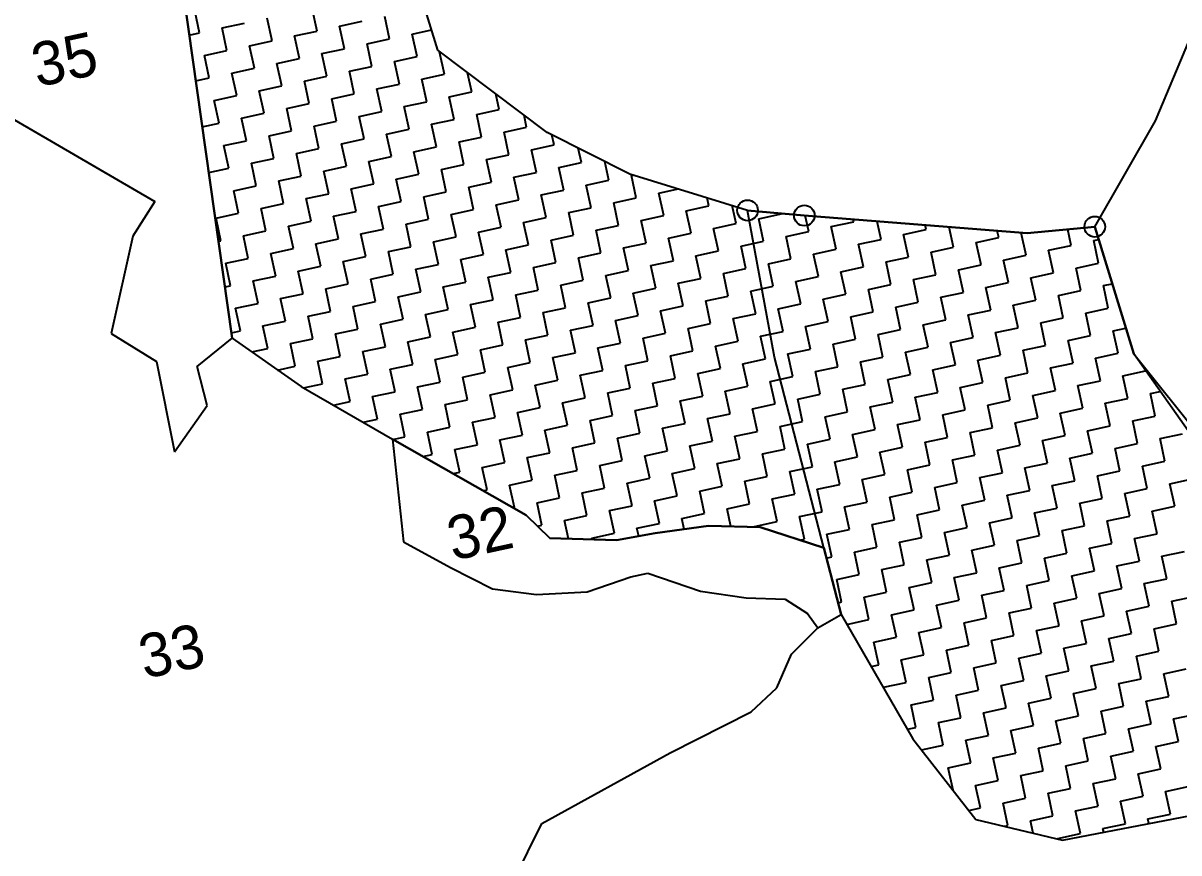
# Model space of a CAD drawing. Header units: metres. Extents: x 328584 to 331613, y 1804654 to 1807240.
# Drawn here: x 328852.8 to 329319.2, y 1805253.8 to 1805588.5 of the extents above; entities that cross this region are included whole.
import ezdxf

# ---------------------------------------------------------------- set-up
doc = ezdxf.new("R2010")
doc.units = ezdxf.units.M
for name, color, linetype in [('POLY_HATCH', 12, 'Continuous'), ('POLY_PARCEL', 6, 'Continuous'), ('TEXT_PARCEL', 7, 'Continuous')]:
    doc.layers.add(name, color=color, linetype=linetype)
doc.styles.add('TEXT_MAP', font='', dxfattribs={"height": 0.5})
doc.styles.get('TEXT_MAP').set_extended_font_data('Kruti Dev 050')

msp = doc.modelspace()

# ---------------------------------------------------------------- linework, layer by layer
for centre in [(329145.15, 1805512.94), (329168.06, 1805510.86), (329285.25, 1805506.36)]:
    msp.add_circle(centre, 4.16)
at = {"layer": 'POLY_HATCH'}
for p, q in [((329020.18, 1805577.5), (329000.55, 1805641.48)), ((328917.5, 1805600.63), (328937.23, 1805461.38)), ((329064.29, 1805544.33), (329020.18, 1805577.5)), ((329097.72, 1805527.61), (329064.29, 1805544.33)), ((329145.15, 1805512.94), (329097.72, 1805527.61)), ((329168.06, 1805510.86), (329145.15, 1805512.94)), ((329257.96, 1805503.69), (329168.06, 1805510.86)), ((329285.25, 1805506.36), (329257.96, 1805503.69)), ((329300.95, 1805455.05), (329285.25, 1805506.36)), ((328937.23, 1805461.38), (328965.02, 1805441.89)), ((329322.88, 1805424.05), (329300.95, 1805455.05)), ((328965.02, 1805441.89), (329001.89, 1805420.62)), ((329001.89, 1805420.62), (329055.89, 1805390)), ((329055.89, 1805390), (329065.32, 1805380.74)), ((329092.26, 1805379.89), (329107.81, 1805382.7)), ((329107.81, 1805382.7), (329129.46, 1805385.71)), ((329129.46, 1805385.71), (329150.19, 1805385.19)), ((329150.19, 1805385.19), (329175.96, 1805376.85)), ((329065.32, 1805380.74), (329092.26, 1805379.89)), ((329175.96, 1805376.85), (329182.89, 1805349.96)), ((329182.89, 1805349.96), (329211.88, 1805299.81)), ((329211.88, 1805299.81), (329237.31, 1805267.34)), ((329237.31, 1805267.34), (329272.23, 1805258.97)), ((329272.23, 1805258.97), (329324.04, 1805268.95))]:
    msp.add_line(p, q, dxfattribs=at)
at = {"layer": 'POLY_HATCH', "linetype": 'Continuous'}
for p, q in [((328924.05, 1805584.52), (328922.08, 1805593.61)), ((328971.48, 1805585.26), (328969.51, 1805594.36)), ((329000.72, 1805582.07), (328998.75, 1805591.16)), ((328933.14, 1805586.49), (328942.23, 1805588.45)), ((328935.11, 1805577.39), (328933.14, 1805586.49)), ((328953.29, 1805581.33), (328951.32, 1805590.42)), ((328980.57, 1805587.23), (328989.66, 1805589.2)), ((328982.54, 1805578.14), (328980.57, 1805587.23)), ((328919.91, 1805583.63), (328924.05, 1805584.52)), ((328962.38, 1805583.3), (328971.48, 1805585.26)), ((328964.35, 1805574.2), (328962.38, 1805583.3)), ((328991.63, 1805580.1), (329000.72, 1805582.07)), ((329009.81, 1805584.04), (329017.65, 1805585.73)), ((329011.78, 1805574.95), (329009.81, 1805584.04)), ((328926.01, 1805575.43), (328935.11, 1805577.39)), ((328944.2, 1805579.36), (328953.29, 1805581.33)), ((328946.17, 1805570.27), (328944.2, 1805579.36)), ((328973.44, 1805576.17), (328982.54, 1805578.14)), ((328993.6, 1805571.01), (328991.63, 1805580.1)), ((328927.98, 1805566.34), (328926.01, 1805575.43)), ((328955.26, 1805572.24), (328964.35, 1805574.2)), ((328975.41, 1805567.08), (328973.44, 1805576.17)), ((329002.69, 1805572.98), (329011.78, 1805574.95)), ((329004.66, 1805563.89), (329002.69, 1805572.98)), ((329020.87, 1805576.91), (329020.94, 1805576.93)), ((329022.84, 1805567.82), (329020.87, 1805576.91)), ((328937.07, 1805568.3), (328946.17, 1805570.27)), ((328939.04, 1805559.21), (328937.07, 1805568.3)), ((328957.23, 1805563.14), (328955.26, 1805572.24)), ((328984.5, 1805569.05), (328993.6, 1805571.01)), ((328986.47, 1805559.95), (328984.5, 1805569.05)), ((329013.75, 1805565.85), (329022.84, 1805567.82)), ((329033.9, 1805560.7), (329032.22, 1805568.44)), ((328922.53, 1805565.16), (328927.98, 1805566.34)), ((328948.13, 1805561.18), (328957.23, 1805563.14)), ((328966.32, 1805565.11), (328975.41, 1805567.08)), ((328968.28, 1805556.02), (328966.32, 1805565.11)), ((328995.56, 1805561.92), (329004.66, 1805563.89)), ((329015.71, 1805556.76), (329013.75, 1805565.85)), ((328929.95, 1805557.24), (328939.04, 1805559.21)), ((328950.1, 1805552.08), (328948.13, 1805561.18)), ((328977.38, 1805557.99), (328986.47, 1805559.95)), ((328997.53, 1805552.83), (328995.56, 1805561.92)), ((329024.81, 1805558.73), (329033.9, 1805560.7)), ((329026.77, 1805549.64), (329024.81, 1805558.73)), ((329044.96, 1805553.57), (329043.59, 1805559.89)), ((328931.91, 1805548.15), (328929.95, 1805557.24)), ((328959.19, 1805554.05), (328968.28, 1805556.02)), ((328961.16, 1805544.96), (328959.19, 1805554.05)), ((328979.34, 1805548.89), (328977.38, 1805557.99)), ((329006.62, 1805554.79), (329015.71, 1805556.76)), ((329008.59, 1805545.7), (329006.62, 1805554.79)), ((328941.01, 1805550.12), (328950.1, 1805552.08)), ((328942.97, 1805541.02), (328941.01, 1805550.12)), ((328988.44, 1805550.86), (328997.53, 1805552.83)), ((328990.4, 1805541.77), (328988.44, 1805550.86)), ((329017.68, 1805547.67), (329026.77, 1805549.64)), ((329035.87, 1805551.6), (329044.96, 1805553.57)), ((329037.83, 1805542.51), (329035.87, 1805551.6)), ((329056.02, 1805546.44), (329054.96, 1805551.34)), ((328925.14, 1805546.69), (328931.91, 1805548.15)), ((328952.07, 1805542.99), (328961.16, 1805544.96)), ((328970.25, 1805546.93), (328979.34, 1805548.89)), ((328972.22, 1805537.83), (328970.25, 1805546.93)), ((328999.5, 1805543.73), (329008.59, 1805545.7)), ((329019.65, 1805538.58), (329017.68, 1805547.67)), ((329046.93, 1805544.48), (329056.02, 1805546.44)), ((329048.89, 1805535.38), (329046.93, 1805544.48)), ((328933.88, 1805539.06), (328942.97, 1805541.02)), ((328954.03, 1805533.9), (328952.07, 1805542.99)), ((328981.31, 1805539.8), (328990.4, 1805541.77)), ((329001.46, 1805534.64), (328999.5, 1805543.73)), ((329028.74, 1805540.54), (329037.83, 1805542.51)), ((329030.71, 1805531.45), (329028.74, 1805540.54)), ((329067.08, 1805539.32), (329066.2, 1805543.37)), ((328935.85, 1805529.97), (328933.88, 1805539.06)), ((328963.13, 1805535.87), (328972.22, 1805537.83)), ((328965.09, 1805526.77), (328963.13, 1805535.87)), ((328983.28, 1805530.71), (328981.31, 1805539.8)), ((329010.56, 1805536.61), (329019.65, 1805538.58)), ((329012.52, 1805527.52), (329010.56, 1805536.61)), ((329039.8, 1805533.42), (329048.89, 1805535.38)), ((329057.99, 1805537.35), (329067.08, 1805539.32)), ((329059.95, 1805528.26), (329057.99, 1805537.35)), ((329078.14, 1805532.19), (329076.87, 1805538.03)), ((328944.94, 1805531.93), (328954.03, 1805533.9)), ((328946.91, 1805522.84), (328944.94, 1805531.93)), ((328974.19, 1805528.74), (328983.28, 1805530.71)), ((328992.37, 1805532.67), (329001.46, 1805534.64)), ((328994.34, 1805523.58), (328992.37, 1805532.67)), ((329021.62, 1805529.48), (329030.71, 1805531.45)), ((329041.77, 1805524.33), (329039.8, 1805533.42)), ((329069.05, 1805530.23), (329078.14, 1805532.19)), ((329089.2, 1805525.07), (329087.55, 1805532.7)), ((328927.76, 1805528.22), (328935.85, 1805529.97)), ((328956, 1805524.81), (328965.09, 1805526.77)), ((328976.15, 1805519.65), (328974.19, 1805528.74)), ((329003.43, 1805525.55), (329012.52, 1805527.52)), ((329023.58, 1805520.39), (329021.62, 1805529.48)), ((329050.86, 1805526.29), (329059.95, 1805528.26)), ((329052.83, 1805517.2), (329050.86, 1805526.29)), ((329071.01, 1805521.13), (329069.05, 1805530.23)), ((329098.29, 1805527.03), (329099.05, 1805527.2)), ((329100.26, 1805517.94), (329098.29, 1805527.03)), ((328937.82, 1805520.87), (328946.91, 1805522.84)), ((328957.97, 1805515.71), (328956, 1805524.81)), ((328985.25, 1805521.62), (328994.34, 1805523.58)), ((328987.21, 1805512.52), (328985.25, 1805521.62)), ((329005.4, 1805516.46), (329003.43, 1805525.55)), ((329032.68, 1805522.36), (329041.77, 1805524.33)), ((329034.64, 1805513.27), (329032.68, 1805522.36)), ((329080.1, 1805523.1), (329089.2, 1805525.07)), ((329082.07, 1805514.01), (329080.1, 1805523.1)), ((329109.35, 1805519.91), (329117.16, 1805521.6)), ((328939.78, 1805511.78), (328937.82, 1805520.87)), ((328967.06, 1805517.68), (328976.15, 1805519.65)), ((328969.03, 1805508.59), (328967.06, 1805517.68)), ((329014.49, 1805518.42), (329023.58, 1805520.39)), ((329016.46, 1805509.33), (329014.49, 1805518.42)), ((329043.73, 1805515.23), (329052.83, 1805517.2)), ((329061.92, 1805519.17), (329071.01, 1805521.13)), ((329063.89, 1805510.07), (329061.92, 1805519.17)), ((329091.16, 1805515.98), (329100.26, 1805517.94)), ((329111.32, 1805510.82), (329109.35, 1805519.91)), ((329129.5, 1805514.75), (329128.8, 1805518)), ((328948.88, 1805513.75), (328957.97, 1805515.71)), ((328950.84, 1805504.65), (328948.88, 1805513.75)), ((328978.12, 1805510.56), (328987.21, 1805512.52)), ((328996.31, 1805514.49), (329005.4, 1805516.46)), ((328998.27, 1805505.4), (328996.31, 1805514.49)), ((329025.55, 1805511.3), (329034.64, 1805513.27)), ((329045.7, 1805506.14), (329043.73, 1805515.23)), ((329072.98, 1805512.04), (329082.07, 1805514.01)), ((329074.95, 1805502.95), (329072.98, 1805512.04)), ((329093.13, 1805506.88), (329091.16, 1805515.98)), ((329120.41, 1805512.78), (329129.5, 1805514.75)), ((329122.38, 1805503.69), (329120.41, 1805512.78)), ((329140.56, 1805507.63), (329139, 1805514.84)), ((328930.69, 1805509.81), (328939.78, 1805511.78)), ((328932.66, 1805500.72), (328930.69, 1805509.81)), ((328959.94, 1805506.62), (328969.03, 1805508.59)), ((328980.09, 1805501.46), (328978.12, 1805510.56)), ((329007.36, 1805507.36), (329016.46, 1805509.33)), ((329009.33, 1805498.27), (329007.36, 1805507.36)), ((329027.52, 1805502.21), (329025.55, 1805511.3)), ((329054.79, 1805508.11), (329063.89, 1805510.07)), ((329056.76, 1805499.01), (329054.79, 1805508.11)), ((329102.22, 1805508.85), (329111.32, 1805510.82)), ((329104.19, 1805499.76), (329102.22, 1805508.85)), ((329131.47, 1805505.66), (329140.56, 1805507.63)), ((329149.65, 1805509.59), (329158.75, 1805511.56)), ((329151.62, 1805500.5), (329149.65, 1805509.59)), ((329158.75, 1805511.56), (329158.71, 1805511.71)), ((329169.81, 1805504.43), (329168.42, 1805510.83)), ((329178.9, 1805506.4), (329187.99, 1805508.37)), ((329187.99, 1805508.37), (329187.79, 1805509.29)), ((329199.05, 1805501.24), (329197.48, 1805508.51)), ((328941.75, 1805502.69), (328950.84, 1805504.65)), ((328943.72, 1805493.6), (328941.75, 1805502.69)), ((328961.9, 1805497.53), (328959.94, 1805506.62)), ((328989.18, 1805503.43), (328998.27, 1805505.4)), ((328991.15, 1805494.34), (328989.18, 1805503.43)), ((329036.61, 1805504.17), (329045.7, 1805506.14)), ((329038.58, 1805495.08), (329036.61, 1805504.17)), ((329065.85, 1805500.98), (329074.95, 1805502.95)), ((329084.04, 1805504.92), (329093.13, 1805506.88)), ((329086.01, 1805495.82), (329084.04, 1805504.92)), ((329113.28, 1805501.72), (329122.38, 1805503.69)), ((329133.44, 1805496.57), (329131.47, 1805505.66)), ((329160.71, 1805502.47), (329169.81, 1805504.43)), ((329180.87, 1805497.31), (329178.9, 1805506.4)), ((329208.14, 1805503.21), (329217.24, 1805505.18)), ((329210.11, 1805494.12), (329208.14, 1805503.21)), ((329217.24, 1805505.18), (329216.85, 1805506.97)), ((329228.29, 1805498.05), (329226.53, 1805506.2)), ((329246.48, 1805501.98), (329245.9, 1805504.65)), ((329257.54, 1805494.86), (329255.59, 1805503.88)), ((329275.72, 1805498.79), (329274.32, 1805505.29)), ((328931.68, 1805500.51), (328932.66, 1805500.72)), ((328970.99, 1805499.5), (328980.09, 1805501.46)), ((328972.96, 1805490.4), (328970.99, 1805499.5)), ((329000.24, 1805496.3), (329009.33, 1805498.27)), ((329018.42, 1805500.24), (329027.52, 1805502.21)), ((329020.39, 1805491.15), (329018.42, 1805500.24)), ((329047.67, 1805497.05), (329056.76, 1805499.01)), ((329067.82, 1805491.89), (329065.85, 1805500.98)), ((329095.1, 1805497.79), (329104.19, 1805499.76)), ((329115.25, 1805492.63), (329113.28, 1805501.72)), ((329142.53, 1805498.53), (329151.62, 1805500.5)), ((329144.5, 1805489.44), (329142.53, 1805498.53)), ((329162.68, 1805493.37), (329160.71, 1805502.47)), ((329189.96, 1805499.28), (329199.05, 1805501.24)), ((329191.92, 1805490.18), (329189.96, 1805499.28)), ((329219.2, 1805496.08), (329228.29, 1805498.05)), ((329237.39, 1805500.02), (329246.48, 1805501.98)), ((329239.35, 1805490.93), (329237.39, 1805500.02)), ((329266.63, 1805496.83), (329275.72, 1805498.79)), ((329284.82, 1805500.76), (329286.83, 1805501.2)), ((329286.78, 1805491.67), (329284.82, 1805500.76)), ((328934.62, 1805491.63), (328943.72, 1805493.6)), ((328952.81, 1805495.56), (328961.9, 1805497.53)), ((328954.78, 1805486.47), (328952.81, 1805495.56)), ((328982.05, 1805492.37), (328991.15, 1805494.34)), ((329002.21, 1805487.21), (329000.24, 1805496.3)), ((329029.48, 1805493.11), (329038.58, 1805495.08)), ((329049.64, 1805487.95), (329047.67, 1805497.05)), ((329076.91, 1805493.86), (329086.01, 1805495.82)), ((329078.88, 1805484.76), (329076.91, 1805493.86)), ((329097.07, 1805488.7), (329095.1, 1805497.79)), ((329124.34, 1805494.6), (329133.44, 1805496.57)), ((329126.31, 1805485.51), (329124.34, 1805494.6)), ((329153.59, 1805491.41), (329162.68, 1805493.37)), ((329171.77, 1805495.34), (329180.87, 1805497.31)), ((329173.74, 1805486.25), (329171.77, 1805495.34)), ((329201.02, 1805492.15), (329210.11, 1805494.12)), ((329221.17, 1805486.99), (329219.2, 1805496.08)), ((329248.45, 1805492.89), (329257.54, 1805494.86)), ((329268.6, 1805487.73), (329266.63, 1805496.83)), ((328936.59, 1805482.54), (328934.62, 1805491.63)), ((328963.87, 1805488.44), (328972.96, 1805490.4)), ((328984.02, 1805483.28), (328982.05, 1805492.37)), ((329011.3, 1805489.18), (329020.39, 1805491.15)), ((329013.27, 1805480.09), (329011.3, 1805489.18)), ((329031.45, 1805484.02), (329029.48, 1805493.11)), ((329058.73, 1805489.92), (329067.82, 1805491.89)), ((329060.7, 1805480.83), (329058.73, 1805489.92)), ((329087.97, 1805486.73), (329097.07, 1805488.7)), ((329106.16, 1805490.66), (329115.25, 1805492.63)), ((329108.13, 1805481.57), (329106.16, 1805490.66)), ((329135.4, 1805487.47), (329144.5, 1805489.44)), ((329155.55, 1805482.31), (329153.59, 1805491.41)), ((329182.83, 1805488.22), (329191.92, 1805490.18)), ((329202.98, 1805483.06), (329201.02, 1805492.15)), ((329230.26, 1805488.96), (329239.35, 1805490.93)), ((329232.23, 1805479.87), (329230.26, 1805488.96)), ((329250.41, 1805483.8), (329248.45, 1805492.89)), ((329277.69, 1805489.7), (329286.78, 1805491.67)), ((329279.66, 1805480.61), (329277.69, 1805489.7)), ((328945.68, 1805484.5), (328954.78, 1805486.47)), ((328947.65, 1805475.41), (328945.68, 1805484.5)), ((328965.84, 1805479.34), (328963.87, 1805488.44)), ((328993.11, 1805485.25), (329002.21, 1805487.21)), ((328995.08, 1805476.15), (328993.11, 1805485.25)), ((329022.36, 1805482.05), (329031.45, 1805484.02)), ((329040.54, 1805485.99), (329049.64, 1805487.95)), ((329042.51, 1805476.9), (329040.54, 1805485.99)), ((329069.79, 1805482.8), (329078.88, 1805484.76)), ((329089.94, 1805477.64), (329087.97, 1805486.73)), ((329117.22, 1805483.54), (329126.31, 1805485.51)), ((329137.37, 1805478.38), (329135.4, 1805487.47)), ((329164.65, 1805484.28), (329173.74, 1805486.25)), ((329166.61, 1805475.19), (329164.65, 1805484.28)), ((329184.8, 1805479.12), (329182.83, 1805488.22)), ((329212.08, 1805485.02), (329221.17, 1805486.99)), ((329214.04, 1805475.93), (329212.08, 1805485.02)), ((329259.51, 1805485.77), (329268.6, 1805487.73)), ((329261.47, 1805476.67), (329259.51, 1805485.77)), ((328934.3, 1805482.04), (328936.59, 1805482.54)), ((328956.74, 1805477.38), (328965.84, 1805479.34)), ((328974.93, 1805481.31), (328984.02, 1805483.28)), ((328976.9, 1805472.22), (328974.93, 1805481.31)), ((329004.17, 1805478.12), (329013.27, 1805480.09)), ((329024.33, 1805472.96), (329022.36, 1805482.05)), ((329051.6, 1805478.86), (329060.7, 1805480.83)), ((329071.75, 1805473.7), (329069.79, 1805482.8)), ((329099.03, 1805479.61), (329108.13, 1805481.57)), ((329101, 1805470.51), (329099.03, 1805479.61)), ((329119.18, 1805474.45), (329117.22, 1805483.54)), ((329146.46, 1805480.35), (329155.55, 1805482.31)), ((329148.43, 1805471.26), (329146.46, 1805480.35)), ((329193.89, 1805481.09), (329202.98, 1805483.06)), ((329195.86, 1805472), (329193.89, 1805481.09)), ((329223.14, 1805477.9), (329232.23, 1805479.87)), ((329241.32, 1805481.83), (329250.41, 1805483.8)), ((329243.29, 1805472.74), (329241.32, 1805481.83)), ((329270.57, 1805478.64), (329279.66, 1805480.61)), ((329288.75, 1805482.58), (329292.29, 1805483.34)), ((329290.72, 1805473.48), (329288.75, 1805482.58)), ((328938.56, 1805473.44), (328947.65, 1805475.41)), ((328958.71, 1805468.28), (328956.74, 1805477.38)), ((328985.99, 1805474.19), (328995.08, 1805476.15)), ((329006.14, 1805469.03), (329004.17, 1805478.12)), ((329033.42, 1805474.93), (329042.51, 1805476.9)), ((329035.38, 1805465.84), (329033.42, 1805474.93)), ((329053.57, 1805469.77), (329051.6, 1805478.86)), ((329080.85, 1805475.67), (329089.94, 1805477.64)), ((329082.81, 1805466.58), (329080.85, 1805475.67)), ((329128.28, 1805476.41), (329137.37, 1805478.38)), ((329130.24, 1805467.32), (329128.28, 1805476.41)), ((329157.52, 1805473.22), (329166.61, 1805475.19)), ((329175.71, 1805477.16), (329184.8, 1805479.12)), ((329177.67, 1805468.06), (329175.71, 1805477.16)), ((329204.95, 1805473.96), (329214.04, 1805475.93)), ((329225.1, 1805468.81), (329223.14, 1805477.9)), ((329252.38, 1805474.71), (329261.47, 1805476.67)), ((329254.35, 1805465.61), (329252.38, 1805474.71)), ((329272.53, 1805469.55), (329270.57, 1805478.64)), ((328940.53, 1805464.35), (328938.56, 1805473.44)), ((328967.8, 1805470.25), (328976.9, 1805472.22)), ((328969.77, 1805461.16), (328967.8, 1805470.25)), ((328987.96, 1805465.09), (328985.99, 1805474.19)), ((329015.23, 1805470.99), (329024.33, 1805472.96)), ((329017.2, 1805461.9), (329015.23, 1805470.99)), ((329062.66, 1805471.74), (329071.75, 1805473.7)), ((329064.63, 1805462.64), (329062.66, 1805471.74)), ((329091.91, 1805468.55), (329101, 1805470.51)), ((329110.09, 1805472.48), (329119.18, 1805474.45)), ((329112.06, 1805463.39), (329110.09, 1805472.48)), ((329139.34, 1805469.29), (329148.43, 1805471.26)), ((329159.49, 1805464.13), (329157.52, 1805473.22)), ((329186.77, 1805470.03), (329195.86, 1805472)), ((329188.73, 1805460.94), (329186.77, 1805470.03)), ((329206.92, 1805464.87), (329204.95, 1805473.96)), ((329234.2, 1805470.77), (329243.29, 1805472.74)), ((329236.16, 1805461.68), (329234.2, 1805470.77)), ((329281.63, 1805471.52), (329290.72, 1805473.48)), ((329283.59, 1805462.42), (329281.63, 1805471.52)), ((328949.62, 1805466.32), (328958.71, 1805468.28)), ((328951.59, 1805457.23), (328949.62, 1805466.32)), ((328997.05, 1805467.06), (329006.14, 1805469.03)), ((328999.01, 1805457.97), (328997.05, 1805467.06)), ((329026.29, 1805463.87), (329035.38, 1805465.84)), ((329044.48, 1805467.8), (329053.57, 1805469.77)), ((329046.44, 1805458.71), (329044.48, 1805467.8)), ((329073.72, 1805464.61), (329082.81, 1805466.58)), ((329093.87, 1805459.45), (329091.91, 1805468.55)), ((329121.15, 1805465.35), (329130.24, 1805467.32)), ((329123.12, 1805456.26), (329121.15, 1805465.35)), ((329141.3, 1805460.2), (329139.34, 1805469.29)), ((329168.58, 1805466.1), (329177.67, 1805468.06)), ((329170.55, 1805457), (329168.58, 1805466.1)), ((329216.01, 1805466.84), (329225.1, 1805468.81)), ((329217.98, 1805457.75), (329216.01, 1805466.84)), ((329245.26, 1805463.65), (329254.35, 1805465.61)), ((329263.44, 1805467.58), (329272.53, 1805469.55)), ((329265.41, 1805458.49), (329263.44, 1805467.58)), ((329292.69, 1805464.39), (329297.75, 1805465.49)), ((328936.92, 1805463.57), (328940.53, 1805464.35)), ((328960.68, 1805459.19), (328969.77, 1805461.16)), ((328978.86, 1805463.13), (328987.96, 1805465.09)), ((328980.83, 1805454.03), (328978.86, 1805463.13)), ((329008.11, 1805459.93), (329017.2, 1805461.9)), ((329028.26, 1805454.78), (329026.29, 1805463.87)), ((329055.54, 1805460.68), (329064.63, 1805462.64)), ((329057.5, 1805451.58), (329055.54, 1805460.68)), ((329075.69, 1805455.52), (329073.72, 1805464.61)), ((329102.97, 1805461.42), (329112.06, 1805463.39)), ((329104.93, 1805452.33), (329102.97, 1805461.42)), ((329150.4, 1805462.16), (329159.49, 1805464.13)), ((329152.36, 1805453.07), (329150.4, 1805462.16)), ((329179.64, 1805458.97), (329188.73, 1805460.94)), ((329197.83, 1805462.91), (329206.92, 1805464.87)), ((329199.79, 1805453.81), (329197.83, 1805462.91)), ((329227.07, 1805459.71), (329236.16, 1805461.68)), ((329247.22, 1805454.56), (329245.26, 1805463.65)), ((329274.5, 1805460.46), (329283.59, 1805462.42)), ((329294.65, 1805455.3), (329292.69, 1805464.39)), ((328945.14, 1805455.83), (328951.59, 1805457.23)), ((328962.64, 1805450.1), (328960.68, 1805459.19)), ((328989.92, 1805456), (328999.01, 1805457.97)), ((328991.89, 1805446.91), (328989.92, 1805456)), ((329010.07, 1805450.84), (329008.11, 1805459.93)), ((329037.35, 1805456.74), (329046.44, 1805458.71)), ((329039.32, 1805447.65), (329037.35, 1805456.74)), ((329084.78, 1805457.49), (329093.87, 1805459.45)), ((329086.75, 1805448.39), (329084.78, 1805457.49)), ((329114.03, 1805454.29), (329123.12, 1805456.26)), ((329132.21, 1805458.23), (329141.3, 1805460.2)), ((329134.18, 1805449.14), (329132.21, 1805458.23)), ((329161.46, 1805455.04), (329170.55, 1805457)), ((329181.61, 1805449.88), (329179.64, 1805458.97)), ((329208.89, 1805455.78), (329217.98, 1805457.75)), ((329229.04, 1805450.62), (329227.07, 1805459.71)), ((329256.32, 1805456.52), (329265.41, 1805458.49)), ((329258.28, 1805447.43), (329256.32, 1805456.52)), ((329276.47, 1805451.36), (329274.5, 1805460.46)), ((328971.74, 1805452.07), (328980.83, 1805454.03)), ((328973.7, 1805442.97), (328971.74, 1805452.07)), ((329019.17, 1805452.81), (329028.26, 1805454.78)), ((329021.13, 1805443.72), (329019.17, 1805452.81)), ((329048.41, 1805449.62), (329057.5, 1805451.58)), ((329066.6, 1805453.55), (329075.69, 1805455.52)), ((329068.56, 1805444.46), (329066.6, 1805453.55)), ((329095.84, 1805450.36), (329104.93, 1805452.33)), ((329115.99, 1805445.2), (329114.03, 1805454.29)), ((329143.27, 1805451.1), (329152.36, 1805453.07)), ((329163.42, 1805445.94), (329161.46, 1805455.04)), ((329190.7, 1805451.85), (329199.79, 1805453.81)), ((329192.67, 1805442.75), (329190.7, 1805451.85)), ((329210.85, 1805446.69), (329208.89, 1805455.78)), ((329238.13, 1805452.59), (329247.22, 1805454.56)), ((329240.1, 1805443.5), (329238.13, 1805452.59)), ((329267.37, 1805449.4), (329276.47, 1805451.36)), ((329285.56, 1805453.33), (329294.65, 1805455.3)), ((329287.53, 1805444.24), (329285.56, 1805453.33)), ((328955.51, 1805448.56), (328962.64, 1805450.1)), ((328982.8, 1805444.94), (328991.89, 1805446.91)), ((329000.98, 1805448.88), (329010.07, 1805450.84)), ((329002.95, 1805439.78), (329000.98, 1805448.88)), ((329030.23, 1805445.68), (329039.32, 1805447.65)), ((329050.38, 1805440.53), (329048.41, 1805449.62)), ((329077.66, 1805446.43), (329086.75, 1805448.39)), ((329097.81, 1805441.27), (329095.84, 1805450.36)), ((329125.09, 1805447.17), (329134.18, 1805449.14)), ((329127.05, 1805438.08), (329125.09, 1805447.17)), ((329145.24, 1805442.01), (329143.27, 1805451.1)), ((329172.52, 1805447.91), (329181.61, 1805449.88)), ((329174.48, 1805438.82), (329172.52, 1805447.91)), ((329201.76, 1805444.72), (329210.85, 1805446.69)), ((329219.94, 1805448.65), (329229.04, 1805450.62)), ((329221.91, 1805439.56), (329219.94, 1805448.65)), ((329249.19, 1805445.46), (329258.28, 1805447.43)), ((329269.34, 1805440.3), (329267.37, 1805449.4)), ((329296.62, 1805446.21), (329305.71, 1805448.17)), ((329305.71, 1805448.17), (329305.67, 1805448.38)), ((328966.02, 1805441.31), (328973.7, 1805442.97)), ((328984.76, 1805435.85), (328982.8, 1805444.94)), ((329012.04, 1805441.75), (329021.13, 1805443.72)), ((329032.19, 1805436.59), (329030.23, 1805445.68)), ((329059.47, 1805442.49), (329068.56, 1805444.46)), ((329061.44, 1805433.4), (329059.47, 1805442.49)), ((329079.62, 1805437.33), (329077.66, 1805446.43)), ((329106.9, 1805443.23), (329115.99, 1805445.2)), ((329108.87, 1805434.14), (329106.9, 1805443.23)), ((329136.15, 1805440.04), (329145.24, 1805442.01)), ((329154.33, 1805443.98), (329163.42, 1805445.94)), ((329156.3, 1805434.89), (329154.33, 1805443.98)), ((329183.57, 1805440.79), (329192.67, 1805442.75)), ((329203.73, 1805435.63), (329201.76, 1805444.72)), ((329231, 1805441.53), (329240.1, 1805443.5)), ((329251.16, 1805436.37), (329249.19, 1805445.46)), ((329278.43, 1805442.27), (329287.53, 1805444.24)), ((329280.4, 1805433.18), (329278.43, 1805442.27)), ((329298.59, 1805437.11), (329296.62, 1805446.21)), ((328993.86, 1805437.82), (329002.95, 1805439.78)), ((328995.82, 1805428.72), (328993.86, 1805437.82)), ((329014.01, 1805432.66), (329012.04, 1805441.75)), ((329041.29, 1805438.56), (329050.38, 1805440.53)), ((329043.25, 1805429.47), (329041.29, 1805438.56)), ((329070.53, 1805435.37), (329079.62, 1805437.33)), ((329088.72, 1805439.3), (329097.81, 1805441.27)), ((329090.68, 1805430.21), (329088.72, 1805439.3)), ((329117.96, 1805436.11), (329127.05, 1805438.08)), ((329138.11, 1805430.95), (329136.15, 1805440.04)), ((329165.39, 1805436.85), (329174.48, 1805438.82)), ((329185.54, 1805431.69), (329183.57, 1805440.79)), ((329212.82, 1805437.59), (329221.91, 1805439.56)), ((329214.79, 1805428.5), (329212.82, 1805437.59)), ((329232.97, 1805432.44), (329231, 1805441.53)), ((329260.25, 1805438.34), (329269.34, 1805440.3)), ((329262.22, 1805429.24), (329260.25, 1805438.34)), ((329307.68, 1805439.08), (329311.64, 1805439.94)), ((329309.65, 1805429.99), (329307.68, 1805439.08)), ((328978.02, 1805434.39), (328984.76, 1805435.85)), ((329004.92, 1805430.69), (329014.01, 1805432.66)), ((329023.1, 1805434.62), (329032.19, 1805436.59)), ((329025.07, 1805425.53), (329023.1, 1805434.62)), ((329052.35, 1805431.43), (329061.44, 1805433.4)), ((329072.5, 1805426.27), (329070.53, 1805435.37)), ((329099.78, 1805432.18), (329108.87, 1805434.14)), ((329119.93, 1805427.02), (329117.96, 1805436.11)), ((329147.2, 1805432.92), (329156.3, 1805434.89)), ((329149.17, 1805423.83), (329147.2, 1805432.92)), ((329167.36, 1805427.76), (329165.39, 1805436.85)), ((329194.63, 1805433.66), (329203.73, 1805435.63)), ((329196.6, 1805424.57), (329194.63, 1805433.66)), ((329242.06, 1805434.4), (329251.16, 1805436.37)), ((329244.03, 1805425.31), (329242.06, 1805434.4)), ((329271.31, 1805431.21), (329280.4, 1805433.18)), ((329289.49, 1805435.15), (329298.59, 1805437.11)), ((329291.46, 1805426.05), (329289.49, 1805435.15)), ((328990.02, 1805427.47), (328995.82, 1805428.72)), ((329006.88, 1805421.6), (329004.92, 1805430.69)), ((329034.16, 1805427.5), (329043.25, 1805429.47)), ((329054.31, 1805422.34), (329052.35, 1805431.43)), ((329081.59, 1805428.24), (329090.68, 1805430.21)), ((329083.56, 1805419.15), (329081.59, 1805428.24)), ((329101.74, 1805423.08), (329099.78, 1805432.18)), ((329129.02, 1805428.98), (329138.11, 1805430.95)), ((329130.99, 1805419.89), (329129.02, 1805428.98)), ((329176.45, 1805429.73), (329185.54, 1805431.69)), ((329178.42, 1805420.63), (329176.45, 1805429.73)), ((329205.69, 1805426.54), (329214.79, 1805428.5)), ((329223.88, 1805430.47), (329232.97, 1805432.44)), ((329225.85, 1805421.38), (329223.88, 1805430.47)), ((329253.12, 1805427.28), (329262.22, 1805429.24)), ((329273.28, 1805422.12), (329271.31, 1805431.21)), ((329300.55, 1805428.02), (329309.65, 1805429.99)), ((329302.52, 1805418.93), (329300.55, 1805428.02)), ((329015.98, 1805423.56), (329025.07, 1805425.53)), ((329017.94, 1805414.47), (329015.98, 1805423.56)), ((329036.13, 1805418.41), (329034.16, 1805427.5)), ((329063.41, 1805424.31), (329072.5, 1805426.27)), ((329065.37, 1805415.21), (329063.41, 1805424.31)), ((329110.83, 1805425.05), (329119.93, 1805427.02)), ((329112.8, 1805415.96), (329110.83, 1805425.05)), ((329140.08, 1805421.86), (329149.17, 1805423.83)), ((329158.26, 1805425.79), (329167.36, 1805427.76)), ((329160.23, 1805416.7), (329158.26, 1805425.79)), ((329187.51, 1805422.6), (329196.6, 1805424.57)), ((329207.66, 1805417.44), (329205.69, 1805426.54)), ((329234.94, 1805423.34), (329244.03, 1805425.31)), ((329236.91, 1805414.25), (329234.94, 1805423.34)), ((329255.09, 1805418.19), (329253.12, 1805427.28)), ((329282.37, 1805424.09), (329291.46, 1805426.05)), ((329284.34, 1805414.99), (329282.37, 1805424.09)), ((329002.02, 1805420.55), (329006.88, 1805421.6)), ((329045.22, 1805420.37), (329054.31, 1805422.34)), ((329047.19, 1805411.28), (329045.22, 1805420.37)), ((329074.46, 1805417.18), (329083.56, 1805419.15)), ((329092.65, 1805421.12), (329101.74, 1805423.08)), ((329094.62, 1805412.02), (329092.65, 1805421.12)), ((329121.89, 1805417.92), (329130.99, 1805419.89)), ((329142.05, 1805412.77), (329140.08, 1805421.86)), ((329169.32, 1805418.67), (329178.42, 1805420.63)), ((329171.29, 1805409.57), (329169.32, 1805418.67)), ((329189.48, 1805413.51), (329187.51, 1805422.6)), ((329216.75, 1805419.41), (329225.85, 1805421.38)), ((329218.72, 1805410.32), (329216.75, 1805419.41)), ((329264.18, 1805420.15), (329273.28, 1805422.12)), ((329266.15, 1805411.06), (329264.18, 1805420.15)), ((329293.43, 1805416.96), (329302.52, 1805418.93)), ((329311.61, 1805420.89), (329320.71, 1805422.86)), ((329313.58, 1805411.8), (329311.61, 1805420.89)), ((329014.17, 1805413.66), (329017.94, 1805414.47)), ((329027.03, 1805416.44), (329036.13, 1805418.41)), ((329029, 1805407.35), (329027.03, 1805416.44)), ((329056.28, 1805413.25), (329065.37, 1805415.21)), ((329076.43, 1805408.09), (329074.46, 1805417.18)), ((329103.71, 1805413.99), (329112.8, 1805415.96)), ((329105.68, 1805404.9), (329103.71, 1805413.99)), ((329123.86, 1805408.83), (329121.89, 1805417.92)), ((329151.14, 1805414.73), (329160.23, 1805416.7)), ((329153.11, 1805405.64), (329151.14, 1805414.73)), ((329198.57, 1805415.48), (329207.66, 1805417.44)), ((329200.54, 1805406.38), (329198.57, 1805415.48)), ((329227.81, 1805412.28), (329236.91, 1805414.25)), ((329246, 1805416.22), (329255.09, 1805418.19)), ((329247.97, 1805407.13), (329246, 1805416.22)), ((329275.24, 1805413.03), (329284.34, 1805414.99)), ((329295.39, 1805407.87), (329293.43, 1805416.96)), ((329038.09, 1805409.31), (329047.19, 1805411.28)), ((329040.06, 1805400.22), (329038.09, 1805409.31)), ((329058.25, 1805404.16), (329056.28, 1805413.25)), ((329085.52, 1805410.06), (329094.62, 1805412.02)), ((329087.49, 1805400.96), (329085.52, 1805410.06)), ((329132.95, 1805410.8), (329142.05, 1805412.77)), ((329134.92, 1805401.71), (329132.95, 1805410.8)), ((329162.2, 1805407.61), (329171.29, 1805409.57)), ((329180.38, 1805411.54), (329189.48, 1805413.51)), ((329182.35, 1805402.45), (329180.38, 1805411.54)), ((329209.63, 1805408.35), (329218.72, 1805410.32)), ((329229.78, 1805403.19), (329227.81, 1805412.28)), ((329257.06, 1805409.09), (329266.15, 1805411.06)), ((329277.21, 1805403.93), (329275.24, 1805413.03)), ((329304.49, 1805409.84), (329313.58, 1805411.8)), ((329306.45, 1805400.74), (329304.49, 1805409.84)), ((329026.32, 1805406.77), (329029, 1805407.35)), ((329067.34, 1805406.12), (329076.43, 1805408.09)), ((329069.31, 1805397.03), (329067.34, 1805406.12)), ((329096.58, 1805402.93), (329105.68, 1805404.9)), ((329114.77, 1805406.86), (329123.86, 1805408.83)), ((329116.74, 1805397.77), (329114.77, 1805406.86)), ((329144.01, 1805403.67), (329153.11, 1805405.64)), ((329164.17, 1805398.51), (329162.2, 1805407.61)), ((329191.44, 1805404.42), (329200.54, 1805406.38)), ((329211.6, 1805399.26), (329209.63, 1805408.35)), ((329238.87, 1805405.16), (329247.97, 1805407.13)), ((329240.84, 1805396.07), (329238.87, 1805405.16)), ((329259.02, 1805400), (329257.06, 1805409.09)), ((329286.3, 1805405.9), (329295.39, 1805407.87)), ((329288.27, 1805396.81), (329286.3, 1805405.9)), ((329315.55, 1805402.71), (329324.64, 1805404.68)), ((329038.47, 1805399.88), (329040.06, 1805400.22)), ((329049.15, 1805402.19), (329058.25, 1805404.16)), ((329051.12, 1805393.1), (329049.15, 1805402.19)), ((329078.4, 1805399), (329087.49, 1805400.96)), ((329098.55, 1805393.84), (329096.58, 1805402.93)), ((329125.83, 1805399.74), (329134.92, 1805401.71)), ((329145.98, 1805394.58), (329144.01, 1805403.67)), ((329173.26, 1805400.48), (329182.35, 1805402.45)), ((329175.22, 1805391.39), (329173.26, 1805400.48)), ((329193.41, 1805395.32), (329191.44, 1805404.42)), ((329220.69, 1805401.22), (329229.78, 1805403.19)), ((329222.65, 1805392.13), (329220.69, 1805401.22)), ((329249.93, 1805398.03), (329259.02, 1805400)), ((329268.12, 1805401.97), (329277.21, 1805403.93)), ((329270.08, 1805392.87), (329268.12, 1805401.97)), ((329297.36, 1805398.78), (329306.45, 1805400.74)), ((329317.51, 1805393.62), (329315.55, 1805402.71)), ((329060.21, 1805395.06), (329069.31, 1805397.03)), ((329080.37, 1805389.9), (329078.4, 1805399)), ((329107.64, 1805395.81), (329116.74, 1805397.77)), ((329109.61, 1805386.71), (329107.64, 1805395.81)), ((329127.8, 1805390.65), (329125.83, 1805399.74)), ((329155.07, 1805396.55), (329164.17, 1805398.51)), ((329157.04, 1805387.46), (329155.07, 1805396.55)), ((329184.32, 1805393.36), (329193.41, 1805395.32)), ((329202.5, 1805397.29), (329211.6, 1805399.26)), ((329204.47, 1805388.2), (329202.5, 1805397.29)), ((329231.75, 1805394.1), (329240.84, 1805396.07)), ((329251.9, 1805388.94), (329249.93, 1805398.03)), ((329279.18, 1805394.84), (329288.27, 1805396.81)), ((329299.33, 1805389.68), (329297.36, 1805398.78)), ((329050.62, 1805392.99), (329051.12, 1805393.1)), ((329062.18, 1805385.97), (329060.21, 1805395.06)), ((329089.46, 1805391.87), (329098.55, 1805393.84)), ((329091.43, 1805382.78), (329089.46, 1805391.87)), ((329118.7, 1805388.68), (329127.8, 1805390.65)), ((329136.89, 1805392.61), (329145.98, 1805394.58)), ((329138.43, 1805385.49), (329136.89, 1805392.61)), ((329166.13, 1805389.42), (329175.22, 1805391.39)), ((329186.28, 1805384.26), (329184.32, 1805393.36)), ((329213.56, 1805390.17), (329222.65, 1805392.13)), ((329233.71, 1805385.01), (329231.75, 1805394.1)), ((329260.99, 1805390.91), (329270.08, 1805392.87)), ((329262.96, 1805381.82), (329260.99, 1805390.91)), ((329281.14, 1805385.75), (329279.18, 1805394.84)), ((329308.42, 1805391.65), (329317.51, 1805393.62)), ((329310.39, 1805382.56), (329308.42, 1805391.65)), ((329060.39, 1805385.58), (329062.18, 1805385.97)), ((329071.27, 1805387.94), (329080.37, 1805389.9)), ((329072.88, 1805380.51), (329071.27, 1805387.94)), ((329100.52, 1805384.75), (329109.61, 1805386.71)), ((329119.64, 1805384.35), (329118.7, 1805388.68)), ((329147.95, 1805385.49), (329157.04, 1805387.46)), ((329168.1, 1805380.33), (329166.13, 1805389.42)), ((329195.38, 1805386.23), (329204.47, 1805388.2)), ((329197.34, 1805377.14), (329195.38, 1805386.23)), ((329215.53, 1805381.07), (329213.56, 1805390.17)), ((329242.81, 1805386.97), (329251.9, 1805388.94)), ((329244.77, 1805377.88), (329242.81, 1805386.97)), ((329290.24, 1805387.72), (329299.33, 1805389.68)), ((329292.2, 1805378.62), (329290.24, 1805387.72)), ((329082.33, 1805380.81), (329091.43, 1805382.78)), ((329101.22, 1805381.51), (329100.52, 1805384.75)), ((329148, 1805385.24), (329147.95, 1805385.49)), ((329177.19, 1805382.3), (329186.28, 1805384.26)), ((329179.16, 1805373.2), (329177.19, 1805382.3)), ((329224.62, 1805383.04), (329233.71, 1805385.01)), ((329226.59, 1805373.95), (329224.62, 1805383.04)), ((329253.87, 1805379.85), (329262.96, 1805381.82)), ((329272.05, 1805383.78), (329281.14, 1805385.75)), ((329274.02, 1805374.69), (329272.05, 1805383.78)), ((329301.3, 1805380.59), (329310.39, 1805382.56)), ((329082.46, 1805380.2), (329082.33, 1805380.81)), ((329166.36, 1805379.95), (329168.1, 1805380.33)), ((329188.25, 1805375.17), (329197.34, 1805377.14)), ((329206.44, 1805379.11), (329215.53, 1805381.07)), ((329208.4, 1805370.01), (329206.44, 1805379.11)), ((329235.68, 1805375.91), (329244.77, 1805377.88)), ((329255.83, 1805370.76), (329253.87, 1805379.85)), ((329283.11, 1805376.66), (329292.2, 1805378.62)), ((329285.08, 1805367.56), (329283.11, 1805376.66)), ((329303.26, 1805371.5), (329301.3, 1805380.59)), ((329177.02, 1805372.74), (329179.16, 1805373.2)), ((329190.22, 1805366.08), (329188.25, 1805375.17)), ((329217.5, 1805371.98), (329226.59, 1805373.95)), ((329219.46, 1805362.89), (329217.5, 1805371.98)), ((329237.65, 1805366.82), (329235.68, 1805375.91)), ((329264.93, 1805372.72), (329274.02, 1805374.69)), ((329266.89, 1805363.63), (329264.93, 1805372.72)), ((329312.36, 1805373.47), (329321.45, 1805375.43)), ((329314.32, 1805364.37), (329312.36, 1805373.47)), ((329199.31, 1805368.05), (329208.4, 1805370.01)), ((329201.28, 1805358.95), (329199.31, 1805368.05)), ((329246.74, 1805368.79), (329255.83, 1805370.76)), ((329248.71, 1805359.7), (329246.74, 1805368.79)), ((329275.99, 1805365.6), (329285.08, 1805367.56)), ((329294.17, 1805369.53), (329303.26, 1805371.5)), ((329296.14, 1805360.44), (329294.17, 1805369.53)), ((329181.13, 1805364.11), (329190.22, 1805366.08)), ((329183.09, 1805355.02), (329181.13, 1805364.11)), ((329210.37, 1805360.92), (329219.46, 1805362.89)), ((329228.56, 1805364.85), (329237.65, 1805366.82)), ((329230.52, 1805355.76), (329228.56, 1805364.85)), ((329257.8, 1805361.66), (329266.89, 1805363.63)), ((329277.95, 1805356.5), (329275.99, 1805365.6)), ((329305.23, 1805362.41), (329314.32, 1805364.37)), ((329192.19, 1805356.99), (329201.28, 1805358.95)), ((329212.34, 1805351.83), (329210.37, 1805360.92)), ((329239.62, 1805357.73), (329248.71, 1805359.7)), ((329259.77, 1805352.57), (329257.8, 1805361.66)), ((329287.04, 1805358.47), (329296.14, 1805360.44)), ((329289.01, 1805349.38), (329287.04, 1805358.47)), ((329307.2, 1805353.31), (329305.23, 1805362.41)), ((329181.67, 1805354.71), (329183.09, 1805355.02)), ((329194.15, 1805347.89), (329192.19, 1805356.99)), ((329221.43, 1805353.79), (329230.52, 1805355.76)), ((329223.4, 1805344.7), (329221.43, 1805353.79)), ((329241.58, 1805348.64), (329239.62, 1805357.73)), ((329268.86, 1805354.54), (329277.95, 1805356.5)), ((329270.83, 1805345.45), (329268.86, 1805354.54)), ((329298.1, 1805351.35), (329307.2, 1805353.31)), ((329316.29, 1805355.28), (329325.38, 1805357.25)), ((329318.26, 1805346.19), (329316.29, 1805355.28)), ((329203.25, 1805349.86), (329212.34, 1805351.83)), ((329205.21, 1805340.77), (329203.25, 1805349.86)), ((329232.49, 1805346.67), (329241.58, 1805348.64)), ((329250.67, 1805350.6), (329259.77, 1805352.57)), ((329252.64, 1805341.51), (329250.67, 1805350.6)), ((329279.92, 1805347.41), (329289.01, 1805349.38)), ((329300.07, 1805342.25), (329298.1, 1805351.35)), ((329185.21, 1805345.96), (329194.15, 1805347.89)), ((329214.3, 1805342.74), (329223.4, 1805344.7)), ((329234.46, 1805337.58), (329232.49, 1805346.67)), ((329261.73, 1805343.48), (329270.83, 1805345.45)), ((329281.89, 1805338.32), (329279.92, 1805347.41)), ((329309.16, 1805344.22), (329318.26, 1805346.19)), ((329311.13, 1805335.13), (329309.16, 1805344.22)), ((329196.12, 1805338.8), (329205.21, 1805340.77)), ((329216.27, 1805333.64), (329214.3, 1805342.74)), ((329243.55, 1805339.54), (329252.64, 1805341.51)), ((329245.52, 1805330.45), (329243.55, 1805339.54)), ((329263.7, 1805334.39), (329261.73, 1805343.48)), ((329290.98, 1805340.29), (329300.07, 1805342.25)), ((329292.95, 1805331.19), (329290.98, 1805340.29)), ((329198.09, 1805329.71), (329196.12, 1805338.8)), ((329225.36, 1805335.61), (329234.46, 1805337.58)), ((329227.33, 1805326.52), (329225.36, 1805335.61)), ((329272.79, 1805336.35), (329281.89, 1805338.32)), ((329274.76, 1805327.26), (329272.79, 1805336.35)), ((329302.04, 1805333.16), (329311.13, 1805335.13)), ((329207.18, 1805331.68), (329216.27, 1805333.64)), ((329209.15, 1805322.58), (329207.18, 1805331.68)), ((329236.42, 1805328.48), (329245.52, 1805330.45)), ((329254.61, 1805332.42), (329263.7, 1805334.39)), ((329256.58, 1805323.33), (329254.61, 1805332.42)), ((329283.85, 1805329.23), (329292.95, 1805331.19)), ((329304.01, 1805324.07), (329302.04, 1805333.16)), ((329194.99, 1805329.04), (329198.09, 1805329.71)), ((329218.24, 1805324.55), (329227.33, 1805326.52)), ((329238.39, 1805319.39), (329236.42, 1805328.48)), ((329265.67, 1805325.29), (329274.76, 1805327.26)), ((329267.64, 1805316.2), (329265.67, 1805325.29)), ((329285.82, 1805320.13), (329283.85, 1805329.23)), ((329313.1, 1805326.04), (329322.19, 1805328)), ((329315.07, 1805316.94), (329313.1, 1805326.04)), ((329200.05, 1805320.62), (329209.15, 1805322.58)), ((329220.21, 1805315.46), (329218.24, 1805324.55)), ((329247.48, 1805321.36), (329256.58, 1805323.33)), ((329249.45, 1805312.27), (329247.48, 1805321.36)), ((329294.91, 1805322.1), (329304.01, 1805324.07)), ((329296.88, 1805313.01), (329294.91, 1805322.1)), ((329200.17, 1805320.07), (329200.05, 1805320.62)), ((329229.3, 1805317.42), (329238.39, 1805319.39)), ((329231.27, 1805308.33), (329229.3, 1805317.42)), ((329258.54, 1805314.23), (329267.64, 1805316.2)), ((329276.73, 1805318.17), (329285.82, 1805320.13)), ((329278.7, 1805309.07), (329276.73, 1805318.17)), ((329305.97, 1805314.98), (329315.07, 1805316.94)), ((329211.11, 1805313.49), (329220.21, 1805315.46)), ((329213.08, 1805304.4), (329211.11, 1805313.49)), ((329240.36, 1805310.3), (329249.45, 1805312.27)), ((329260.51, 1805305.14), (329258.54, 1805314.23)), ((329287.79, 1805311.04), (329296.88, 1805313.01)), ((329307.94, 1805305.88), (329305.97, 1805314.98)), ((329222.17, 1805306.37), (329231.27, 1805308.33)), ((329242.32, 1805301.21), (329240.36, 1805310.3)), ((329269.6, 1805307.11), (329278.7, 1805309.07)), ((329271.57, 1805298.02), (329269.6, 1805307.11)), ((329289.75, 1805301.95), (329287.79, 1805311.04)), ((329317.03, 1805307.85), (329326.12, 1805309.82)), ((329319, 1805298.76), (329317.03, 1805307.85)), ((329209.66, 1805303.66), (329213.08, 1805304.4)), ((329224.14, 1805297.27), (329222.17, 1805306.37)), ((329251.42, 1805303.17), (329260.51, 1805305.14)), ((329253.38, 1805294.08), (329251.42, 1805303.17)), ((329298.85, 1805303.92), (329307.94, 1805305.88)), ((329300.81, 1805294.82), (329298.85, 1805303.92)), ((329233.23, 1805299.24), (329242.32, 1805301.21)), ((329235.2, 1805290.15), (329233.23, 1805299.24)), ((329262.48, 1805296.05), (329271.57, 1805298.02)), ((329280.66, 1805299.98), (329289.75, 1805301.95)), ((329282.63, 1805290.89), (329280.66, 1805299.98)), ((329309.91, 1805296.79), (329319, 1805298.76)), ((329215.36, 1805295.37), (329224.14, 1805297.27)), ((329244.29, 1805292.11), (329253.38, 1805294.08)), ((329264.44, 1805286.96), (329262.48, 1805296.05)), ((329291.72, 1805292.86), (329300.81, 1805294.82)), ((329293.69, 1805283.76), (329291.72, 1805292.86)), ((329311.87, 1805287.7), (329309.91, 1805296.79)), ((329226.11, 1805288.18), (329235.2, 1805290.15)), ((329228.06, 1805279.15), (329226.11, 1805288.18)), ((329246.26, 1805283.02), (329244.29, 1805292.11)), ((329273.54, 1805288.92), (329282.63, 1805290.89)), ((329275.5, 1805279.83), (329273.54, 1805288.92)), ((329255.35, 1805284.99), (329264.44, 1805286.96)), ((329257.32, 1805275.9), (329255.35, 1805284.99)), ((329284.6, 1805281.8), (329293.69, 1805283.76)), ((329302.78, 1805285.73), (329311.87, 1805287.7)), ((329304.75, 1805276.64), (329302.78, 1805285.73)), ((329237.17, 1805281.05), (329246.26, 1805283.02)), ((329239.13, 1805271.96), (329237.17, 1805281.05)), ((329266.41, 1805277.86), (329275.5, 1805279.83)), ((329286.56, 1805272.7), (329284.6, 1805281.8)), ((329313.84, 1805278.61), (329322.93, 1805280.57)), ((329248.23, 1805273.93), (329257.32, 1805275.9)), ((329268.38, 1805268.77), (329266.41, 1805277.86)), ((329295.66, 1805274.67), (329304.75, 1805276.64)), ((329297.62, 1805265.58), (329295.66, 1805274.67)), ((329315.81, 1805269.51), (329313.84, 1805278.61)), ((329234.47, 1805270.95), (329239.13, 1805271.96)), ((329250.19, 1805264.84), (329248.23, 1805273.93)), ((329277.47, 1805270.74), (329286.56, 1805272.7)), ((329279.44, 1805261.65), (329277.47, 1805270.74)), ((329306.72, 1805267.55), (329315.81, 1805269.51)), ((329248.9, 1805264.56), (329250.19, 1805264.84)), ((329259.29, 1805266.8), (329268.38, 1805268.77)), ((329260.37, 1805261.81), (329259.29, 1805266.8)), ((329288.53, 1805263.61), (329297.62, 1805265.58)), ((329307.12, 1805265.69), (329306.72, 1805267.55)), ((329270.35, 1805259.68), (329279.44, 1805261.65)), ((329288.84, 1805262.17), (329288.53, 1805263.61)), ((329270.4, 1805259.4), (329270.35, 1805259.68))]:
    msp.add_line(p, q, dxfattribs=at)
at = {"layer": 'POLY_PARCEL'}
for p, q in [((329309.76, 1805549.05), (329358.38, 1805665.19)), ((329020.18, 1805577.5), (329000.55, 1805641.48)), ((328937.23, 1805461.38), (328917.5, 1805600.63)), ((329064.29, 1805544.33), (329020.18, 1805577.5)), ((328840.95, 1805554.35), (328905.94, 1805516.52)), ((329285.25, 1805506.36), (329309.76, 1805549.05)), ((329097.72, 1805527.61), (329064.29, 1805544.33)), ((329145.15, 1805512.94), (329097.72, 1805527.61)), ((328905.94, 1805516.52), (328897.15, 1805502.52)), ((329156, 1805453.81), (329145.15, 1805512.94)), ((329145.15, 1805512.94), (329168.06, 1805510.86)), ((329168.06, 1805510.86), (329257.96, 1805503.69)), ((328897.15, 1805502.52), (328888.33, 1805463.26)), ((329257.96, 1805503.69), (329285.25, 1805506.36)), ((329285.25, 1805506.36), (329300.95, 1805455.05)), ((328888.33, 1805463.26), (328906.7, 1805452.01)), ((328923.06, 1805450.01), (328937.23, 1805461.38)), ((328906.7, 1805452.01), (328913.9, 1805415.52)), ((329175.96, 1805376.85), (329156, 1805453.81)), ((329300.95, 1805455.05), (329329.18, 1805420.05)), ((328927.15, 1805434.3), (328923.06, 1805450.01)), ((328913.9, 1805415.52), (328927.15, 1805434.3)), ((329055.89, 1805390), (329001.89, 1805420.62)), ((329001.89, 1805420.62), (329006.37, 1805379.29)), ((329065.32, 1805380.74), (329055.89, 1805390)), ((329107.81, 1805382.7), (329092.26, 1805379.89)), ((329129.46, 1805385.71), (329107.81, 1805382.7)), ((329150.19, 1805385.19), (329129.46, 1805385.71)), ((329175.96, 1805376.85), (329150.19, 1805385.19)), ((329006.37, 1805379.29), (329025.34, 1805368.92)), ((329092.26, 1805379.89), (329065.32, 1805380.74)), ((329182.89, 1805349.96), (329175.96, 1805376.85)), ((329025.34, 1805368.92), (329042.24, 1805360.33)), ((329080.4, 1805359.12), (329098.05, 1805365.16)), ((329098.05, 1805365.16), (329104.97, 1805366.66)), ((329104.97, 1805366.66), (329126.18, 1805359.38)), ((329042.24, 1805360.33), (329060.01, 1805358.05)), ((329060.01, 1805358.05), (329080.4, 1805359.12)), ((329126.18, 1805359.38), (329144.6, 1805356.68)), ((329144.6, 1805356.68), (329160.31, 1805356.18)), ((329160.31, 1805356.18), (329169.38, 1805350.35)), ((329169.38, 1805350.35), (329173.47, 1805344.58)), ((329173.47, 1805344.58), (329182.89, 1805349.96)), ((329162.95, 1805333.95), (329173.47, 1805344.58)), ((329156.96, 1805320.41), (329162.95, 1805333.95)), ((329146.62, 1805310.73), (329156.96, 1805320.41)), ((329113.97, 1805294.2), (329146.62, 1805310.73)), ((329062.17, 1805265.73), (329113.97, 1805294.2)), ((329050.15, 1805241.43), (329062.17, 1805265.73))]:
    msp.add_line(p, q, dxfattribs=at)

# ---------------------------------------------------------------- texts
at = {"layer": 'TEXT_PARCEL', "style": 'TEXT_MAP'}
for s, p in [('35', (328858.57, 1805562.56)), ('32', (329026.21, 1805371.61)), ('33', (328901.79, 1805323.97))]:
    msp.add_text(s, height=17.58, rotation=12.207, dxfattribs=at).set_placement(p)

doc.saveas('drawing.dxf')
